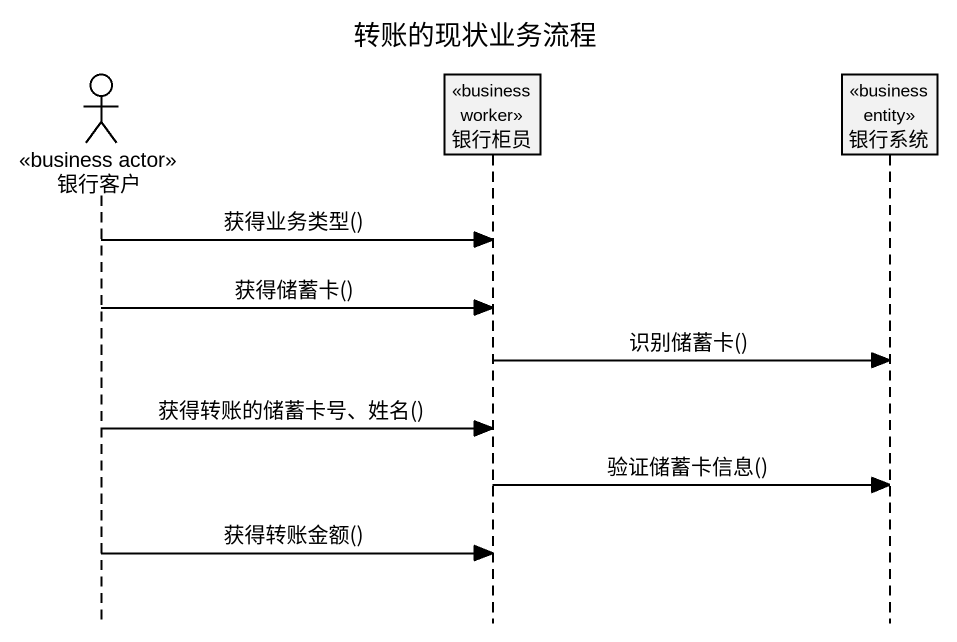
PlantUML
@startuml
title 转账的现状业务流程
hide footbox
actor 银行客户 <<business actor>>
participant 银行柜员 <<business worker>>
participant 银行系统 <<business entity>>

银行客户 -> 银行柜员 : 获得业务类型()
银行客户 -> 银行柜员 : 获得储蓄卡()
银行柜员 -> 银行系统 : 识别储蓄卡()
银行客户 -> 银行柜员 : 获得转账的储蓄卡号、姓名()
银行柜员 -> 银行系统 : 验证储蓄卡信息()
银行客户 -> 银行柜员 : 获得转账金额()
@enduml
